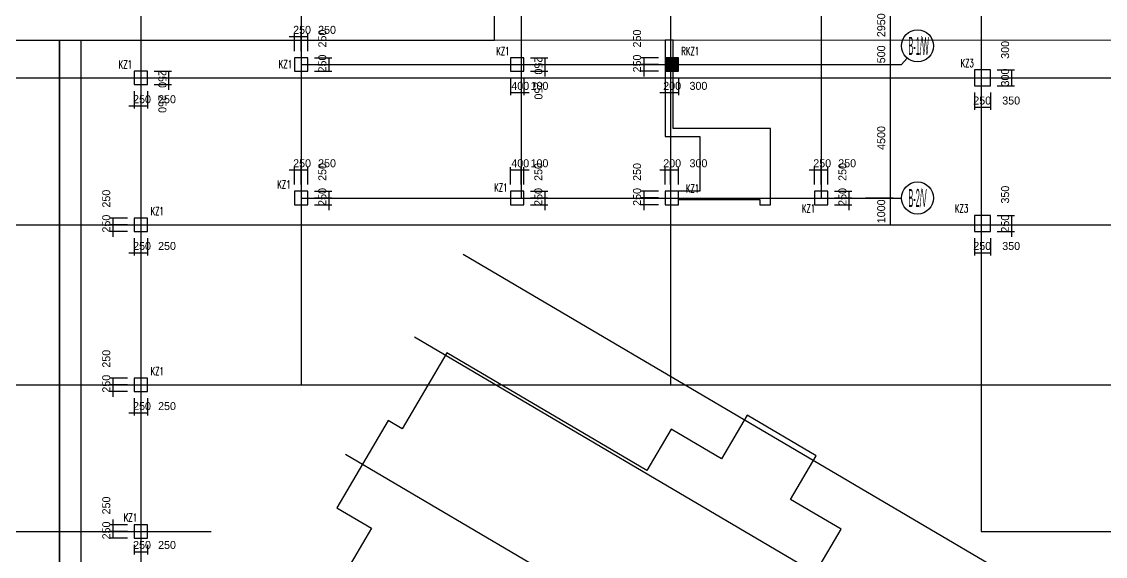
# Model space of a CAD drawing. Extents: x 387171 to 699106, y 11966 to 245688.
# Drawn here: x 574785 to 615414, y 183659 to 203696 of the extents above; entities that cross this region are included whole.
import ezdxf

# ---------------------------------------------------------------- set-up
doc = ezdxf.new("R2010")
doc.units = 0
doc.header["$LTSCALE"] = 100
doc.header["$MEASUREMENT"] = 0
for name, color, linetype in [('COLU', 7, 'Continuous'), ('DIM', 3, 'Continuous'), ('DOTE', 253, 'Continuous'), ('HATCH', 254, 'Continuous'), ('h后浇带', 51, 'Continuous'), ('L-AXIS', 3, 'Continuous'), ('NUM', 7, 'Continuous')]:
    doc.layers.add(name, color=color, linetype=linetype)
doc.styles.add('hztxt', font='hztxt')
doc.styles.get("Standard").update_dxf_attribs({"font": 'standard'})
doc.dimstyles.get("Standard").update_dxf_attribs({"dimtxt": 300, "dimasz": 100, "dimexe": 100, "dimexo": 250, "dimgap": 100, "dimtad": 0, "dimtoh": 1, "dimdec": 0, "dimdsep": 46, "dimcen": 0.09, "dimclrt": 7, "dimadec": 0, "dimazin": 0, "dimtfac": 1, "dimtdec": 4, "dimtofl": 0, "dimtmove": 0, "dimatfit": 3, "dimfxl": 1, "dimtolj": 1, "dimtzin": 0, "dimarcsym": 0})

# ---------------------------------------------------------------- blocks, each defined once
blk = doc.blocks.new('*D1192')
at = {"layer": 'L-AXIS', "color": 0, "linetype": 'ByBlock', "lineweight": -2}
for p, q in [((606419, 205038), (607463, 205038)), ((607363, 202088), (607363, 205038)), ((606419, 202088), (607463, 202088))]:
    blk.add_line(p, q, dxfattribs=at)
for points in [[(607363, 205038), (607380, 204938), (607347, 204938)], [(607363, 202088), (607347, 202188), (607380, 202188)]]:
    blk.add_solid(points, dxfattribs=at)
at = {"layer": 'L-AXIS', "color": 7, "linetype": 'Continuous', "lineweight": -2, "insert": (607013, 203563), "char_height": 300, "width": 775, "attachment_point": 5, "rotation": 90, "style": 'hztxt'}
blk.add_mtext('2950', dxfattribs=at)
blk = doc.blocks.new('*D1182')
at = {"layer": 'L-AXIS', "color": 0, "linetype": 'ByBlock', "lineweight": -2}
for p, q in [((606419, 197088), (607463, 197088)), ((607363, 196088), (607363, 197088)), ((606419, 196088), (607463, 196088))]:
    blk.add_line(p, q, dxfattribs=at)
for points in [[(607363, 197088), (607380, 196988), (607347, 196988)], [(607363, 196088), (607347, 196188), (607380, 196188)]]:
    blk.add_solid(points, dxfattribs=at)
at = {"layer": 'L-AXIS', "color": 7, "linetype": 'Continuous', "lineweight": -2, "insert": (607013, 196588), "char_height": 300, "width": 690, "attachment_point": 5, "rotation": 90, "style": 'hztxt'}
blk.add_mtext('1000', dxfattribs=at)
blk = doc.blocks.new('*D753')
at = {"layer": 'L-AXIS', "color": 0, "linetype": 'ByBlock', "lineweight": -2}
for p, q in [((606419, 201588), (607463, 201588)), ((607363, 197088), (607363, 201588)), ((606419, 197088), (607463, 197088))]:
    blk.add_line(p, q, dxfattribs=at)
for points in [[(607363, 201588), (607380, 201488), (607347, 201488)], [(607363, 197088), (607347, 197188), (607380, 197188)]]:
    blk.add_solid(points, dxfattribs=at)
at = {"layer": 'L-AXIS', "color": 7, "linetype": 'Continuous', "lineweight": -2, "insert": (607013, 199338), "char_height": 300, "width": 790, "attachment_point": 5, "rotation": 90, "style": 'hztxt'}
blk.add_mtext('4500', dxfattribs=at)
blk = doc.blocks.new('*D346')
at = {"layer": 'L-AXIS', "color": 0, "linetype": 'ByBlock', "lineweight": -2}
for p, q in [((606419, 202088), (607463, 202088)), ((607363, 201588), (607363, 202088)), ((606419, 201588), (607463, 201588))]:
    blk.add_line(p, q, dxfattribs=at)
for points in [[(607363, 202088), (607380, 201988), (607347, 201988)], [(607363, 201588), (607347, 201688), (607380, 201688)]]:
    blk.add_solid(points, dxfattribs=at)
at = {"layer": 'L-AXIS', "color": 7, "linetype": 'Continuous', "lineweight": -2, "insert": (607013, 202471), "char_height": 300, "width": 566.67, "attachment_point": 5, "rotation": 90, "style": 'hztxt'}
blk.add_mtext('500', dxfattribs=at)
blk = doc.blocks.new('_AXISO')
blk.add_circle((0, 0), 0.5)
blk = doc.blocks.new('*D493')
at = {"layer": 'DIM', "color": 0, "linetype": 'ByBlock', "lineweight": -2}
for p, q in [((593108, 201588), (593108, 200938)), ((593508, 201588), (593508, 200938)), ((593108, 201038), (593508, 201038))]:
    blk.add_line(p, q, dxfattribs=at)
for points in [[(593108, 201038), (593208, 201055), (593208, 201021)], [(593508, 201038), (593408, 201021), (593408, 201055)]]:
    blk.add_solid(points, dxfattribs=at)
at = {"layer": 'DIM', "color": 7, "linetype": 'Continuous', "lineweight": -2, "insert": (593478, 201288), "char_height": 300, "width": 576.67, "attachment_point": 5, "style": 'hztxt'}
blk.add_mtext('400', dxfattribs=at)
blk = doc.blocks.new('*D37')
at = {"layer": 'DIM', "color": 0, "linetype": 'ByBlock', "lineweight": -2}
for p, q in [((593508, 201588), (593508, 200938)), ((593608, 201588), (593608, 200938)), ((593308, 201038), (593808, 201038))]:
    blk.add_line(p, q, dxfattribs=at)
for points in [[(593508, 201038), (593408, 201021), (593408, 201055)], [(593608, 201038), (593708, 201055), (593708, 201021)]]:
    blk.add_solid(points, dxfattribs=at)
at = {"layer": 'DIM', "color": 7, "linetype": 'Continuous', "lineweight": -2, "insert": (594198, 201288), "char_height": 300, "width": 476.67, "attachment_point": 5, "style": 'hztxt'}
blk.add_mtext('100', dxfattribs=at)
blk = doc.blocks.new('*D3004')
at = {"layer": 'DIM', "color": 0, "linetype": 'ByBlock', "lineweight": -2}
for p, q in [((593858, 202088), (594508, 202088)), ((594408, 201638), (594408, 202288)), ((593858, 201838), (594508, 201838))]:
    blk.add_line(p, q, dxfattribs=at)
for points in [[(594408, 202088), (594391, 202188), (594425, 202188)], [(594408, 201838), (594425, 201738), (594391, 201738)]]:
    blk.add_solid(points, dxfattribs=at)
at = {"layer": 'DIM', "color": 7, "linetype": 'Continuous', "lineweight": -2, "insert": (594158, 201112), "char_height": 300, "width": 566.67, "attachment_point": 5, "rotation": 270, "style": 'hztxt'}
blk.add_mtext('250', dxfattribs=at)
blk = doc.blocks.new('*D2562')
at = {"layer": 'DIM', "color": 0, "linetype": 'ByBlock', "lineweight": -2}
for p, q in [((593858, 202338), (594508, 202338)), ((594408, 202088), (594408, 202338)), ((593858, 202088), (594508, 202088))]:
    blk.add_line(p, q, dxfattribs=at)
for points in [[(594408, 202338), (594425, 202238), (594391, 202238)], [(594408, 202088), (594391, 202188), (594425, 202188)]]:
    blk.add_solid(points, dxfattribs=at)
at = {"layer": 'DIM', "color": 7, "linetype": 'Continuous', "lineweight": -2, "insert": (594158, 202048), "char_height": 300, "width": 566.67, "attachment_point": 5, "rotation": 270, "style": 'hztxt'}
blk.add_mtext('250', dxfattribs=at)
blk = doc.blocks.new('*D2145')
at = {"layer": 'DIM', "color": 0, "linetype": 'ByBlock', "lineweight": -2}
for p, q in [((585008, 202588), (585008, 203238)), ((585258, 202588), (585258, 203238)), ((584808, 203138), (585458, 203138))]:
    blk.add_line(p, q, dxfattribs=at)
for points in [[(585008, 203138), (584908, 203121), (584908, 203155)], [(585258, 203138), (585358, 203155), (585358, 203121)]]:
    blk.add_solid(points, dxfattribs=at)
at = {"layer": 'DIM', "color": 7, "linetype": 'Continuous', "lineweight": -2, "insert": (585298, 203388), "char_height": 300, "width": 566.67, "attachment_point": 5, "style": 'hztxt'}
blk.add_mtext('250', dxfattribs=at)
blk = doc.blocks.new('*D2057')
at = {"layer": 'DIM', "color": 0, "linetype": 'ByBlock', "lineweight": -2}
for p, q in [((585258, 202588), (585258, 203238)), ((585508, 202588), (585508, 203238)), ((585258, 203138), (585508, 203138))]:
    blk.add_line(p, q, dxfattribs=at)
for points in [[(585258, 203138), (585358, 203155), (585358, 203121)], [(585508, 203138), (585408, 203121), (585408, 203155)]]:
    blk.add_solid(points, dxfattribs=at)
at = {"layer": 'DIM', "color": 7, "linetype": 'Continuous', "lineweight": -2, "insert": (586234, 203388), "char_height": 300, "width": 566.67, "attachment_point": 5, "style": 'hztxt'}
blk.add_mtext('250', dxfattribs=at)
blk = doc.blocks.new('*D1642')
at = {"layer": 'DIM', "color": 0, "linetype": 'ByBlock', "lineweight": -2}
for p, q in [((585758, 202088), (586408, 202088)), ((586308, 201838), (586308, 202088)), ((585758, 201838), (586408, 201838))]:
    blk.add_line(p, q, dxfattribs=at)
for points in [[(586308, 202088), (586325, 201988), (586291, 201988)], [(586308, 201838), (586291, 201938), (586325, 201938)]]:
    blk.add_solid(points, dxfattribs=at)
at = {"layer": 'DIM', "color": 7, "linetype": 'Continuous', "lineweight": -2, "insert": (586058, 202128), "char_height": 300, "width": 566.67, "attachment_point": 5, "rotation": 90, "style": 'hztxt'}
blk.add_mtext('250', dxfattribs=at)
blk = doc.blocks.new('*D1177')
at = {"layer": 'DIM', "color": 0, "linetype": 'ByBlock', "lineweight": -2}
for p, q in [((585758, 202338), (586408, 202338)), ((586308, 202088), (586308, 202338)), ((585758, 202088), (586408, 202088))]:
    blk.add_line(p, q, dxfattribs=at)
for points in [[(586308, 202338), (586325, 202238), (586291, 202238)], [(586308, 202088), (586291, 202188), (586325, 202188)]]:
    blk.add_solid(points, dxfattribs=at)
at = {"layer": 'DIM', "color": 7, "linetype": 'Continuous', "lineweight": -2, "insert": (586058, 203064), "char_height": 300, "width": 566.67, "attachment_point": 5, "rotation": 90, "style": 'hztxt'}
blk.add_mtext('250', dxfattribs=at)
blk = doc.blocks.new('*D2900')
at = {"layer": 'DIM', "color": 0, "linetype": 'ByBlock', "lineweight": -2}
for p, q in [((610508, 195588), (610508, 194938)), ((610758, 195588), (610758, 194938)), ((610508, 195038), (610758, 195038))]:
    blk.add_line(p, q, dxfattribs=at)
for points in [[(610508, 195038), (610608, 195055), (610608, 195021)], [(610758, 195038), (610658, 195021), (610658, 195055)]]:
    blk.add_solid(points, dxfattribs=at)
at = {"layer": 'DIM', "color": 7, "linetype": 'Continuous', "lineweight": -2, "insert": (610798, 195288), "char_height": 300, "width": 566.67, "attachment_point": 5, "style": 'hztxt'}
blk.add_mtext('250', dxfattribs=at)
blk = doc.blocks.new('*D2817')
at = {"layer": 'DIM', "color": 0, "linetype": 'ByBlock', "lineweight": -2}
for p, q in [((610758, 195588), (610758, 194938)), ((611108, 195588), (611108, 194938)), ((610758, 195038), (611108, 195038))]:
    blk.add_line(p, q, dxfattribs=at)
for points in [[(610758, 195038), (610858, 195055), (610858, 195021)], [(611108, 195038), (611008, 195021), (611008, 195055)]]:
    blk.add_solid(points, dxfattribs=at)
at = {"layer": 'DIM', "color": 7, "linetype": 'Continuous', "lineweight": -2, "insert": (611884, 195288), "char_height": 300, "width": 566.67, "attachment_point": 5, "style": 'hztxt'}
blk.add_mtext('350', dxfattribs=at)
blk = doc.blocks.new('*D2433')
at = {"layer": 'DIM', "color": 0, "linetype": 'ByBlock', "lineweight": -2}
for p, q in [((611908, 195638), (611908, 196288)), ((611358, 196088), (612008, 196088)), ((611358, 195838), (612008, 195838))]:
    blk.add_line(p, q, dxfattribs=at)
for points in [[(611908, 196088), (611891, 196188), (611925, 196188)], [(611908, 195838), (611925, 195738), (611891, 195738)]]:
    blk.add_solid(points, dxfattribs=at)
at = {"layer": 'DIM', "color": 7, "linetype": 'Continuous', "lineweight": -2, "insert": (611658, 196128), "char_height": 300, "width": 566.67, "attachment_point": 5, "rotation": 90, "style": 'hztxt'}
blk.add_mtext('250', dxfattribs=at)
blk = doc.blocks.new('*D1955')
at = {"layer": 'DIM', "color": 0, "linetype": 'ByBlock', "lineweight": -2}
for p, q in [((611358, 196438), (612008, 196438)), ((611908, 196088), (611908, 196438)), ((611358, 196088), (612008, 196088))]:
    blk.add_line(p, q, dxfattribs=at)
for points in [[(611908, 196438), (611925, 196338), (611891, 196338)], [(611908, 196088), (611891, 196188), (611925, 196188)]]:
    blk.add_solid(points, dxfattribs=at)
at = {"layer": 'DIM', "color": 7, "linetype": 'Continuous', "lineweight": -2, "insert": (611658, 197214), "char_height": 300, "width": 566.67, "attachment_point": 5, "rotation": 90, "style": 'hztxt'}
blk.add_mtext('350', dxfattribs=at)
blk = doc.blocks.new('*D1833')
at = {"layer": 'DIM', "color": 0, "linetype": 'ByBlock', "lineweight": -2}
for p, q in [((598658, 197338), (598008, 197338)), ((598658, 197088), (598008, 197088)), ((598108, 197338), (598108, 197088))]:
    blk.add_line(p, q, dxfattribs=at)
for points in [[(598108, 197338), (598125, 197238), (598091, 197238)], [(598108, 197088), (598091, 197188), (598125, 197188)]]:
    blk.add_solid(points, dxfattribs=at)
at = {"layer": 'DIM', "color": 7, "linetype": 'Continuous', "lineweight": -2, "insert": (597858, 198064), "char_height": 300, "width": 566.67, "attachment_point": 5, "rotation": 90, "style": 'hztxt'}
blk.add_mtext('250', dxfattribs=at)
blk = doc.blocks.new('*D1434')
at = {"layer": 'DIM', "color": 0, "linetype": 'ByBlock', "lineweight": -2}
for p, q in [((598658, 197088), (598008, 197088)), ((598108, 197288), (598108, 196638)), ((598658, 196838), (598008, 196838))]:
    blk.add_line(p, q, dxfattribs=at)
for points in [[(598108, 197088), (598091, 197188), (598125, 197188)], [(598108, 196838), (598125, 196738), (598091, 196738)]]:
    blk.add_solid(points, dxfattribs=at)
at = {"layer": 'DIM', "color": 7, "linetype": 'Continuous', "lineweight": -2, "insert": (597858, 197128), "char_height": 300, "width": 566.67, "attachment_point": 5, "rotation": 90, "style": 'hztxt'}
blk.add_mtext('250', dxfattribs=at)
blk = doc.blocks.new('*D1349')
at = {"layer": 'DIM', "color": 0, "linetype": 'ByBlock', "lineweight": -2}
for p, q in [((598708, 198138), (599308, 198138)), ((598908, 197588), (598908, 198238)), ((599108, 197588), (599108, 198238))]:
    blk.add_line(p, q, dxfattribs=at)
for points in [[(598908, 198138), (598808, 198121), (598808, 198155)], [(599108, 198138), (599208, 198155), (599208, 198121)]]:
    blk.add_solid(points, dxfattribs=at)
at = {"layer": 'DIM', "color": 7, "linetype": 'Continuous', "lineweight": -2, "insert": (599173, 198388), "char_height": 300, "width": 566.67, "attachment_point": 5, "style": 'hztxt'}
blk.add_mtext('200', dxfattribs=at)
blk = doc.blocks.new('*D920')
at = {"layer": 'DIM', "color": 0, "linetype": 'ByBlock', "lineweight": -2}
for p, q in [((599108, 197588), (599108, 198238)), ((599108, 198138), (599408, 198138)), ((599408, 197588), (599408, 198238))]:
    blk.add_line(p, q, dxfattribs=at)
for points in [[(599108, 198138), (599208, 198155), (599208, 198121)], [(599408, 198138), (599308, 198121), (599308, 198155)]]:
    blk.add_solid(points, dxfattribs=at)
at = {"layer": 'DIM', "color": 7, "linetype": 'Continuous', "lineweight": -2, "insert": (600159, 198388), "char_height": 300, "width": 566.67, "attachment_point": 5, "style": 'hztxt'}
blk.add_mtext('300', dxfattribs=at)
blk = doc.blocks.new('*D2065')
at = {"layer": 'DIM', "color": 0, "linetype": 'ByBlock', "lineweight": -2}
for p, q in [((610508, 201038), (610508, 200388)), ((610758, 201038), (610758, 200388)), ((610508, 200488), (610758, 200488))]:
    blk.add_line(p, q, dxfattribs=at)
for points in [[(610508, 200488), (610608, 200505), (610608, 200471)], [(610758, 200488), (610658, 200471), (610658, 200505)]]:
    blk.add_solid(points, dxfattribs=at)
at = {"layer": 'DIM', "color": 7, "linetype": 'Continuous', "lineweight": -2, "insert": (610798, 200738), "char_height": 300, "width": 566.67, "attachment_point": 5, "style": 'hztxt'}
blk.add_mtext('250', dxfattribs=at)
blk = doc.blocks.new('*D1648')
at = {"layer": 'DIM', "color": 0, "linetype": 'ByBlock', "lineweight": -2}
for p, q in [((610758, 201038), (610758, 200388)), ((611108, 201038), (611108, 200388)), ((610758, 200488), (611108, 200488))]:
    blk.add_line(p, q, dxfattribs=at)
for points in [[(610758, 200488), (610858, 200505), (610858, 200471)], [(611108, 200488), (611008, 200471), (611008, 200505)]]:
    blk.add_solid(points, dxfattribs=at)
at = {"layer": 'DIM', "color": 7, "linetype": 'Continuous', "lineweight": -2, "insert": (611884, 200738), "char_height": 300, "width": 566.67, "attachment_point": 5, "style": 'hztxt'}
blk.add_mtext('350', dxfattribs=at)
blk = doc.blocks.new('*D1185')
at = {"layer": 'DIM', "color": 0, "linetype": 'ByBlock', "lineweight": -2}
for p, q in [((611358, 201588), (612008, 201588)), ((611908, 201288), (611908, 201588)), ((611358, 201288), (612008, 201288))]:
    blk.add_line(p, q, dxfattribs=at)
for points in [[(611908, 201588), (611925, 201488), (611891, 201488)], [(611908, 201288), (611891, 201388), (611925, 201388)]]:
    blk.add_solid(points, dxfattribs=at)
at = {"layer": 'DIM', "color": 7, "linetype": 'Continuous', "lineweight": -2, "insert": (611658, 201603), "char_height": 300, "width": 566.67, "attachment_point": 5, "rotation": 90, "style": 'hztxt'}
blk.add_mtext('300', dxfattribs=at)
blk = doc.blocks.new('*D1141')
at = {"layer": 'DIM', "color": 0, "linetype": 'ByBlock', "lineweight": -2}
for p, q in [((611358, 201888), (612008, 201888)), ((611358, 201588), (612008, 201588)), ((611908, 201588), (611908, 201888))]:
    blk.add_line(p, q, dxfattribs=at)
for points in [[(611908, 201888), (611925, 201788), (611891, 201788)], [(611908, 201588), (611891, 201688), (611925, 201688)]]:
    blk.add_solid(points, dxfattribs=at)
at = {"layer": 'DIM', "color": 7, "linetype": 'Continuous', "lineweight": -2, "insert": (611658, 202639), "char_height": 300, "width": 566.67, "attachment_point": 5, "rotation": 90, "style": 'hztxt'}
blk.add_mtext('300', dxfattribs=at)
blk = doc.blocks.new('*D2205')
at = {"layer": 'DIM', "color": 0, "linetype": 'ByBlock', "lineweight": -2}
for p, q in [((604308, 198138), (604958, 198138)), ((604508, 197588), (604508, 198238)), ((604758, 197588), (604758, 198238))]:
    blk.add_line(p, q, dxfattribs=at)
for points in [[(604508, 198138), (604408, 198121), (604408, 198155)], [(604758, 198138), (604858, 198155), (604858, 198121)]]:
    blk.add_solid(points, dxfattribs=at)
at = {"layer": 'DIM', "color": 7, "linetype": 'Continuous', "lineweight": -2, "insert": (604798, 198388), "char_height": 300, "width": 566.67, "attachment_point": 5, "style": 'hztxt'}
blk.add_mtext('250', dxfattribs=at)
blk = doc.blocks.new('*D2102')
at = {"layer": 'DIM', "color": 0, "linetype": 'ByBlock', "lineweight": -2}
for p, q in [((604758, 197588), (604758, 198238)), ((604758, 198138), (605008, 198138)), ((605008, 197588), (605008, 198238))]:
    blk.add_line(p, q, dxfattribs=at)
for points in [[(604758, 198138), (604858, 198155), (604858, 198121)], [(605008, 198138), (604908, 198121), (604908, 198155)]]:
    blk.add_solid(points, dxfattribs=at)
at = {"layer": 'DIM', "color": 7, "linetype": 'Continuous', "lineweight": -2, "insert": (605734, 198388), "char_height": 300, "width": 566.67, "attachment_point": 5, "style": 'hztxt'}
blk.add_mtext('250', dxfattribs=at)
blk = doc.blocks.new('*D1691')
at = {"layer": 'DIM', "color": 0, "linetype": 'ByBlock', "lineweight": -2}
for p, q in [((605258, 197088), (605908, 197088)), ((605808, 196638), (605808, 197288)), ((605258, 196838), (605908, 196838))]:
    blk.add_line(p, q, dxfattribs=at)
for points in [[(605808, 197088), (605791, 197188), (605825, 197188)], [(605808, 196838), (605825, 196738), (605791, 196738)]]:
    blk.add_solid(points, dxfattribs=at)
at = {"layer": 'DIM', "color": 7, "linetype": 'Continuous', "lineweight": -2, "insert": (605558, 197128), "char_height": 300, "width": 566.67, "attachment_point": 5, "rotation": 90, "style": 'hztxt'}
blk.add_mtext('250', dxfattribs=at)
blk = doc.blocks.new('*D1228')
at = {"layer": 'DIM', "color": 0, "linetype": 'ByBlock', "lineweight": -2}
for p, q in [((605258, 197338), (605908, 197338)), ((605258, 197088), (605908, 197088)), ((605808, 197088), (605808, 197338))]:
    blk.add_line(p, q, dxfattribs=at)
for points in [[(605808, 197338), (605825, 197238), (605791, 197238)], [(605808, 197088), (605791, 197188), (605825, 197188)]]:
    blk.add_solid(points, dxfattribs=at)
at = {"layer": 'DIM', "color": 7, "linetype": 'Continuous', "lineweight": -2, "insert": (605558, 198064), "char_height": 300, "width": 566.67, "attachment_point": 5, "rotation": 90, "style": 'hztxt'}
blk.add_mtext('250', dxfattribs=at)
blk = doc.blocks.new('*D1183')
at = {"layer": 'DIM', "color": 0, "linetype": 'ByBlock', "lineweight": -2}
for p, q in [((593108, 197588), (593108, 198238)), ((593108, 198138), (593508, 198138)), ((593508, 197588), (593508, 198238))]:
    blk.add_line(p, q, dxfattribs=at)
for points in [[(593108, 198138), (593208, 198155), (593208, 198121)], [(593508, 198138), (593408, 198121), (593408, 198155)]]:
    blk.add_solid(points, dxfattribs=at)
at = {"layer": 'DIM', "color": 7, "linetype": 'Continuous', "lineweight": -2, "insert": (593478, 198388), "char_height": 300, "width": 576.67, "attachment_point": 5, "style": 'hztxt'}
blk.add_mtext('400', dxfattribs=at)
blk = doc.blocks.new('*D716')
at = {"layer": 'DIM', "color": 0, "linetype": 'ByBlock', "lineweight": -2}
for p, q in [((593308, 198138), (593808, 198138)), ((593508, 197588), (593508, 198238)), ((593608, 197588), (593608, 198238))]:
    blk.add_line(p, q, dxfattribs=at)
for points in [[(593508, 198138), (593408, 198121), (593408, 198155)], [(593608, 198138), (593708, 198155), (593708, 198121)]]:
    blk.add_solid(points, dxfattribs=at)
at = {"layer": 'DIM', "color": 7, "linetype": 'Continuous', "lineweight": -2, "insert": (594198, 198388), "char_height": 300, "width": 476.67, "attachment_point": 5, "style": 'hztxt'}
blk.add_mtext('100', dxfattribs=at)
blk = doc.blocks.new('*D326')
at = {"layer": 'DIM', "color": 0, "linetype": 'ByBlock', "lineweight": -2}
for p, q in [((593858, 197088), (594508, 197088)), ((594408, 196638), (594408, 197288)), ((593858, 196838), (594508, 196838))]:
    blk.add_line(p, q, dxfattribs=at)
for points in [[(594408, 197088), (594391, 197188), (594425, 197188)], [(594408, 196838), (594425, 196738), (594391, 196738)]]:
    blk.add_solid(points, dxfattribs=at)
at = {"layer": 'DIM', "color": 7, "linetype": 'Continuous', "lineweight": -2, "insert": (594158, 197128), "char_height": 300, "width": 566.67, "attachment_point": 5, "rotation": 90, "style": 'hztxt'}
blk.add_mtext('250', dxfattribs=at)
blk = doc.blocks.new('*D241')
at = {"layer": 'DIM', "color": 0, "linetype": 'ByBlock', "lineweight": -2}
for p, q in [((593858, 197338), (594508, 197338)), ((593858, 197088), (594508, 197088)), ((594408, 197088), (594408, 197338))]:
    blk.add_line(p, q, dxfattribs=at)
for points in [[(594408, 197338), (594425, 197238), (594391, 197238)], [(594408, 197088), (594391, 197188), (594425, 197188)]]:
    blk.add_solid(points, dxfattribs=at)
at = {"layer": 'DIM', "color": 7, "linetype": 'Continuous', "lineweight": -2, "insert": (594158, 198064), "char_height": 300, "width": 566.67, "attachment_point": 5, "rotation": 90, "style": 'hztxt'}
blk.add_mtext('250', dxfattribs=at)
blk = doc.blocks.new('*D2832')
at = {"layer": 'DIM', "color": 0, "linetype": 'ByBlock', "lineweight": -2}
for p, q in [((584808, 198138), (585458, 198138)), ((585008, 197588), (585008, 198238)), ((585258, 197588), (585258, 198238))]:
    blk.add_line(p, q, dxfattribs=at)
for points in [[(585008, 198138), (584908, 198121), (584908, 198155)], [(585258, 198138), (585358, 198155), (585358, 198121)]]:
    blk.add_solid(points, dxfattribs=at)
at = {"layer": 'DIM', "color": 7, "linetype": 'Continuous', "lineweight": -2, "insert": (585298, 198388), "char_height": 300, "width": 566.67, "attachment_point": 5, "style": 'hztxt'}
blk.add_mtext('250', dxfattribs=at)
blk = doc.blocks.new('*D2401')
at = {"layer": 'DIM', "color": 0, "linetype": 'ByBlock', "lineweight": -2}
for p, q in [((585258, 197588), (585258, 198238)), ((585258, 198138), (585508, 198138)), ((585508, 197588), (585508, 198238))]:
    blk.add_line(p, q, dxfattribs=at)
for points in [[(585258, 198138), (585358, 198155), (585358, 198121)], [(585508, 198138), (585408, 198121), (585408, 198155)]]:
    blk.add_solid(points, dxfattribs=at)
at = {"layer": 'DIM', "color": 7, "linetype": 'Continuous', "lineweight": -2, "insert": (586234, 198388), "char_height": 300, "width": 566.67, "attachment_point": 5, "style": 'hztxt'}
blk.add_mtext('250', dxfattribs=at)
blk = doc.blocks.new('*D2363')
at = {"layer": 'DIM', "color": 0, "linetype": 'ByBlock', "lineweight": -2}
for p, q in [((585758, 197088), (586408, 197088)), ((586308, 196638), (586308, 197288)), ((585758, 196838), (586408, 196838))]:
    blk.add_line(p, q, dxfattribs=at)
for points in [[(586308, 197088), (586291, 197188), (586325, 197188)], [(586308, 196838), (586325, 196738), (586291, 196738)]]:
    blk.add_solid(points, dxfattribs=at)
at = {"layer": 'DIM', "color": 7, "linetype": 'Continuous', "lineweight": -2, "insert": (586058, 197128), "char_height": 300, "width": 566.67, "attachment_point": 5, "rotation": 90, "style": 'hztxt'}
blk.add_mtext('250', dxfattribs=at)
blk = doc.blocks.new('*D1882')
at = {"layer": 'DIM', "color": 0, "linetype": 'ByBlock', "lineweight": -2}
for p, q in [((585758, 197338), (586408, 197338)), ((585758, 197088), (586408, 197088)), ((586308, 197088), (586308, 197338))]:
    blk.add_line(p, q, dxfattribs=at)
for points in [[(586308, 197338), (586325, 197238), (586291, 197238)], [(586308, 197088), (586291, 197188), (586325, 197188)]]:
    blk.add_solid(points, dxfattribs=at)
at = {"layer": 'DIM', "color": 7, "linetype": 'Continuous', "lineweight": -2, "insert": (586058, 198064), "char_height": 300, "width": 566.67, "attachment_point": 5, "rotation": 90, "style": 'hztxt'}
blk.add_mtext('250', dxfattribs=at)
blk = doc.blocks.new('*D1479')
at = {"layer": 'DIM', "color": 0, "linetype": 'ByBlock', "lineweight": -2}
for p, q in [((598658, 202338), (598008, 202338)), ((598108, 202338), (598108, 202088)), ((598658, 202088), (598008, 202088))]:
    blk.add_line(p, q, dxfattribs=at)
for points in [[(598108, 202338), (598125, 202238), (598091, 202238)], [(598108, 202088), (598091, 202188), (598125, 202188)]]:
    blk.add_solid(points, dxfattribs=at)
at = {"layer": 'DIM', "color": 7, "linetype": 'Continuous', "lineweight": -2, "insert": (597858, 203064), "char_height": 300, "width": 566.67, "attachment_point": 5, "rotation": 90, "style": 'hztxt'}
blk.add_mtext('250', dxfattribs=at)
blk = doc.blocks.new('*D1402')
at = {"layer": 'DIM', "color": 0, "linetype": 'ByBlock', "lineweight": -2}
for p, q in [((598658, 202088), (598008, 202088)), ((598108, 202288), (598108, 201638)), ((598658, 201838), (598008, 201838))]:
    blk.add_line(p, q, dxfattribs=at)
for points in [[(598108, 202088), (598091, 202188), (598125, 202188)], [(598108, 201838), (598125, 201738), (598091, 201738)]]:
    blk.add_solid(points, dxfattribs=at)
at = {"layer": 'DIM', "color": 7, "linetype": 'Continuous', "lineweight": -2, "insert": (597858, 202128), "char_height": 300, "width": 566.67, "attachment_point": 5, "rotation": 90, "style": 'hztxt'}
blk.add_mtext('250', dxfattribs=at)
blk = doc.blocks.new('*D970')
at = {"layer": 'DIM', "color": 0, "linetype": 'ByBlock', "lineweight": -2}
for p, q in [((598908, 201588), (598908, 200938)), ((599108, 201588), (599108, 200938)), ((598708, 201038), (599308, 201038))]:
    blk.add_line(p, q, dxfattribs=at)
for points in [[(598908, 201038), (598808, 201021), (598808, 201055)], [(599108, 201038), (599208, 201055), (599208, 201021)]]:
    blk.add_solid(points, dxfattribs=at)
at = {"layer": 'DIM', "color": 7, "linetype": 'Continuous', "lineweight": -2, "insert": (599173, 201288), "char_height": 300, "width": 566.67, "attachment_point": 5, "style": 'hztxt'}
blk.add_mtext('200', dxfattribs=at)
blk = doc.blocks.new('*D526')
at = {"layer": 'DIM', "color": 0, "linetype": 'ByBlock', "lineweight": -2}
for p, q in [((599108, 201588), (599108, 200938)), ((599408, 201588), (599408, 200938)), ((599108, 201038), (599408, 201038))]:
    blk.add_line(p, q, dxfattribs=at)
for points in [[(599108, 201038), (599208, 201055), (599208, 201021)], [(599408, 201038), (599308, 201021), (599308, 201055)]]:
    blk.add_solid(points, dxfattribs=at)
at = {"layer": 'DIM', "color": 7, "linetype": 'Continuous', "lineweight": -2, "insert": (600159, 201288), "char_height": 300, "width": 566.67, "attachment_point": 5, "style": 'hztxt'}
blk.add_mtext('300', dxfattribs=at)
blk = doc.blocks.new('*D1768')
at = {"layer": 'DIM', "color": 0, "linetype": 'ByBlock', "lineweight": -2}
for p, q in [((579008, 201088), (579008, 200438)), ((579258, 201088), (579258, 200438)), ((578808, 200538), (579458, 200538))]:
    blk.add_line(p, q, dxfattribs=at)
for points in [[(579008, 200538), (578908, 200521), (578908, 200555)], [(579258, 200538), (579358, 200555), (579358, 200521)]]:
    blk.add_solid(points, dxfattribs=at)
at = {"layer": 'DIM', "color": 7, "linetype": 'Continuous', "lineweight": -2, "insert": (579298, 200788), "char_height": 300, "width": 566.67, "attachment_point": 5, "style": 'hztxt'}
blk.add_mtext('250', dxfattribs=at)
blk = doc.blocks.new('*D1690')
at = {"layer": 'DIM', "color": 0, "linetype": 'ByBlock', "lineweight": -2}
for p, q in [((579258, 201088), (579258, 200438)), ((579508, 201088), (579508, 200438)), ((579258, 200538), (579508, 200538))]:
    blk.add_line(p, q, dxfattribs=at)
for points in [[(579258, 200538), (579358, 200555), (579358, 200521)], [(579508, 200538), (579408, 200521), (579408, 200555)]]:
    blk.add_solid(points, dxfattribs=at)
at = {"layer": 'DIM', "color": 7, "linetype": 'Continuous', "lineweight": -2, "insert": (580234, 200788), "char_height": 300, "width": 566.67, "attachment_point": 5, "style": 'hztxt'}
blk.add_mtext('250', dxfattribs=at)
blk = doc.blocks.new('*D1286')
at = {"layer": 'DIM', "color": 0, "linetype": 'ByBlock', "lineweight": -2}
for p, q in [((579758, 201588), (580408, 201588)), ((580308, 201138), (580308, 201788)), ((579758, 201338), (580408, 201338))]:
    blk.add_line(p, q, dxfattribs=at)
for points in [[(580308, 201588), (580291, 201688), (580325, 201688)], [(580308, 201338), (580325, 201238), (580291, 201238)]]:
    blk.add_solid(points, dxfattribs=at)
at = {"layer": 'DIM', "color": 7, "linetype": 'Continuous', "lineweight": -2, "insert": (580058, 200612), "char_height": 300, "width": 566.67, "attachment_point": 5, "rotation": 270, "style": 'hztxt'}
blk.add_mtext('250', dxfattribs=at)
blk = doc.blocks.new('*D808')
at = {"layer": 'DIM', "color": 0, "linetype": 'ByBlock', "lineweight": -2}
for p, q in [((579758, 201838), (580408, 201838)), ((579758, 201588), (580408, 201588)), ((580308, 201588), (580308, 201838))]:
    blk.add_line(p, q, dxfattribs=at)
for points in [[(580308, 201838), (580325, 201738), (580291, 201738)], [(580308, 201588), (580291, 201688), (580325, 201688)]]:
    blk.add_solid(points, dxfattribs=at)
at = {"layer": 'DIM', "color": 7, "linetype": 'Continuous', "lineweight": -2, "insert": (580058, 201548), "char_height": 300, "width": 566.67, "attachment_point": 5, "rotation": 270, "style": 'hztxt'}
blk.add_mtext('250', dxfattribs=at)
blk = doc.blocks.new('*D399')
at = {"layer": 'DIM', "color": 0, "linetype": 'ByBlock', "lineweight": -2}
for p, q in [((578758, 196338), (578108, 196338)), ((578208, 196338), (578208, 196088)), ((578758, 196088), (578108, 196088))]:
    blk.add_line(p, q, dxfattribs=at)
for points in [[(578208, 196338), (578225, 196238), (578191, 196238)], [(578208, 196088), (578191, 196188), (578225, 196188)]]:
    blk.add_solid(points, dxfattribs=at)
at = {"layer": 'DIM', "color": 7, "linetype": 'Continuous', "lineweight": -2, "insert": (577958, 197064), "char_height": 300, "width": 566.67, "attachment_point": 5, "rotation": 90, "style": 'hztxt'}
blk.add_mtext('250', dxfattribs=at)
blk = doc.blocks.new('*D2989')
at = {"layer": 'DIM', "color": 0, "linetype": 'ByBlock', "lineweight": -2}
for p, q in [((578208, 196288), (578208, 195638)), ((578758, 196088), (578108, 196088)), ((578758, 195838), (578108, 195838))]:
    blk.add_line(p, q, dxfattribs=at)
for points in [[(578208, 196088), (578191, 196188), (578225, 196188)], [(578208, 195838), (578225, 195738), (578191, 195738)]]:
    blk.add_solid(points, dxfattribs=at)
at = {"layer": 'DIM', "color": 7, "linetype": 'Continuous', "lineweight": -2, "insert": (577958, 196128), "char_height": 300, "width": 566.67, "attachment_point": 5, "rotation": 90, "style": 'hztxt'}
blk.add_mtext('250', dxfattribs=at)
blk = doc.blocks.new('*D2546')
at = {"layer": 'DIM', "color": 0, "linetype": 'ByBlock', "lineweight": -2}
for p, q in [((579008, 195588), (579008, 194938)), ((579258, 195588), (579258, 194938)), ((578808, 195038), (579458, 195038))]:
    blk.add_line(p, q, dxfattribs=at)
for points in [[(579008, 195038), (578908, 195021), (578908, 195055)], [(579258, 195038), (579358, 195055), (579358, 195021)]]:
    blk.add_solid(points, dxfattribs=at)
at = {"layer": 'DIM', "color": 7, "linetype": 'Continuous', "lineweight": -2, "insert": (579298, 195288), "char_height": 300, "width": 566.67, "attachment_point": 5, "style": 'hztxt'}
blk.add_mtext('250', dxfattribs=at)
blk = doc.blocks.new('*D2131')
at = {"layer": 'DIM', "color": 0, "linetype": 'ByBlock', "lineweight": -2}
for p, q in [((579258, 195588), (579258, 194938)), ((579508, 195588), (579508, 194938)), ((579258, 195038), (579508, 195038))]:
    blk.add_line(p, q, dxfattribs=at)
for points in [[(579258, 195038), (579358, 195055), (579358, 195021)], [(579508, 195038), (579408, 195021), (579408, 195055)]]:
    blk.add_solid(points, dxfattribs=at)
at = {"layer": 'DIM', "color": 7, "linetype": 'Continuous', "lineweight": -2, "insert": (580234, 195288), "char_height": 300, "width": 566.67, "attachment_point": 5, "style": 'hztxt'}
blk.add_mtext('250', dxfattribs=at)
blk = doc.blocks.new('*D1608')
at = {"layer": 'DIM', "color": 0, "linetype": 'ByBlock', "lineweight": -2}
for p, q in [((578758, 190338), (578108, 190338)), ((578208, 190338), (578208, 190088)), ((578758, 190088), (578108, 190088))]:
    blk.add_line(p, q, dxfattribs=at)
for points in [[(578208, 190338), (578225, 190238), (578191, 190238)], [(578208, 190088), (578191, 190188), (578225, 190188)]]:
    blk.add_solid(points, dxfattribs=at)
at = {"layer": 'DIM', "color": 7, "linetype": 'Continuous', "lineweight": -2, "insert": (577958, 191064), "char_height": 300, "width": 566.67, "attachment_point": 5, "rotation": 90, "style": 'hztxt'}
blk.add_mtext('250', dxfattribs=at)
blk = doc.blocks.new('*D1196')
at = {"layer": 'DIM', "color": 0, "linetype": 'ByBlock', "lineweight": -2}
for p, q in [((578208, 190288), (578208, 189638)), ((578758, 190088), (578108, 190088)), ((578758, 189838), (578108, 189838))]:
    blk.add_line(p, q, dxfattribs=at)
for points in [[(578208, 190088), (578191, 190188), (578225, 190188)], [(578208, 189838), (578225, 189738), (578191, 189738)]]:
    blk.add_solid(points, dxfattribs=at)
at = {"layer": 'DIM', "color": 7, "linetype": 'Continuous', "lineweight": -2, "insert": (577958, 190128), "char_height": 300, "width": 566.67, "attachment_point": 5, "rotation": 90, "style": 'hztxt'}
blk.add_mtext('250', dxfattribs=at)
blk = doc.blocks.new('*D1122')
at = {"layer": 'DIM', "color": 0, "linetype": 'ByBlock', "lineweight": -2}
for p, q in [((579008, 189588), (579008, 188938)), ((579258, 189588), (579258, 188938)), ((578808, 189038), (579458, 189038))]:
    blk.add_line(p, q, dxfattribs=at)
for points in [[(579008, 189038), (578908, 189021), (578908, 189055)], [(579258, 189038), (579358, 189055), (579358, 189021)]]:
    blk.add_solid(points, dxfattribs=at)
at = {"layer": 'DIM', "color": 7, "linetype": 'Continuous', "lineweight": -2, "insert": (579298, 189288), "char_height": 300, "width": 566.67, "attachment_point": 5, "style": 'hztxt'}
blk.add_mtext('250', dxfattribs=at)
blk = doc.blocks.new('*D710')
at = {"layer": 'DIM', "color": 0, "linetype": 'ByBlock', "lineweight": -2}
for p, q in [((579258, 189588), (579258, 188938)), ((579508, 189588), (579508, 188938)), ((579258, 189038), (579508, 189038))]:
    blk.add_line(p, q, dxfattribs=at)
for points in [[(579258, 189038), (579358, 189055), (579358, 189021)], [(579508, 189038), (579408, 189021), (579408, 189055)]]:
    blk.add_solid(points, dxfattribs=at)
at = {"layer": 'DIM', "color": 7, "linetype": 'Continuous', "lineweight": -2, "insert": (580234, 189288), "char_height": 300, "width": 566.67, "attachment_point": 5, "style": 'hztxt'}
blk.add_mtext('250', dxfattribs=at)
blk = doc.blocks.new('*D214')
at = {"layer": 'DIM', "color": 0, "linetype": 'ByBlock', "lineweight": -2}
for p, q in [((578208, 185038), (578208, 184388)), ((578758, 184838), (578108, 184838)), ((578758, 184588), (578108, 184588))]:
    blk.add_line(p, q, dxfattribs=at)
for points in [[(578208, 184838), (578191, 184938), (578225, 184938)], [(578208, 184588), (578225, 184488), (578191, 184488)]]:
    blk.add_solid(points, dxfattribs=at)
at = {"layer": 'DIM', "color": 7, "linetype": 'Continuous', "lineweight": -2, "insert": (577958, 185564), "char_height": 300, "width": 566.67, "attachment_point": 5, "rotation": 90, "style": 'hztxt'}
blk.add_mtext('250', dxfattribs=at)
blk = doc.blocks.new('*D2805')
at = {"layer": 'DIM', "color": 0, "linetype": 'ByBlock', "lineweight": -2}
for p, q in [((578758, 184588), (578108, 184588)), ((578208, 184588), (578208, 184338)), ((578758, 184338), (578108, 184338))]:
    blk.add_line(p, q, dxfattribs=at)
for points in [[(578208, 184588), (578225, 184488), (578191, 184488)], [(578208, 184338), (578191, 184438), (578225, 184438)]]:
    blk.add_solid(points, dxfattribs=at)
at = {"layer": 'DIM', "color": 7, "linetype": 'Continuous', "lineweight": -2, "insert": (577958, 184628), "char_height": 300, "width": 566.67, "attachment_point": 5, "rotation": 90, "style": 'hztxt'}
blk.add_mtext('250', dxfattribs=at)
blk = doc.blocks.new('*D2369')
at = {"layer": 'DIM', "color": 0, "linetype": 'ByBlock', "lineweight": -2}
for p, q in [((579008, 184088), (579008, 183732)), ((579258, 184088), (579258, 183732)), ((579008, 183832), (579258, 183832))]:
    blk.add_line(p, q, dxfattribs=at)
for points in [[(579008, 183832), (579108, 183849), (579108, 183816)], [(579258, 183832), (579158, 183816), (579158, 183849)]]:
    blk.add_solid(points, dxfattribs=at)
at = {"layer": 'DIM', "color": 7, "linetype": 'Continuous', "lineweight": -2, "insert": (579298, 184082), "char_height": 300, "width": 566.67, "attachment_point": 5, "style": 'hztxt'}
blk.add_mtext('250', dxfattribs=at)
blk = doc.blocks.new('*D1936')
at = {"layer": 'DIM', "color": 0, "linetype": 'ByBlock', "lineweight": -2}
for p, q in [((579258, 184088), (579258, 183732)), ((579508, 184088), (579508, 183732)), ((579258, 183832), (579508, 183832))]:
    blk.add_line(p, q, dxfattribs=at)
for points in [[(579258, 183832), (579358, 183849), (579358, 183816)], [(579508, 183832), (579408, 183816), (579408, 183849)]]:
    blk.add_solid(points, dxfattribs=at)
at = {"layer": 'DIM', "color": 7, "linetype": 'Continuous', "lineweight": -2, "insert": (580234, 184082), "char_height": 300, "width": 566.67, "attachment_point": 5, "style": 'hztxt'}
blk.add_mtext('250', dxfattribs=at)
blk = doc.blocks.new('后浇带现场')
at = {"color": 6, "lineweight": 30}
for points in [[(714656, 762040), (714656, 738930), (710056, 738930), (710056, 730049), (775507, 730049), (775507, 772730)], [(760007, 730049), (760007, 673430), (717757, 673430), (717757, 730049)], [(759207, 730049), (759207, 674230), (718557, 674230), (718557, 730049)], [(775507, 730049), (814957, 730052), (814957, 720830), (841315, 720830)]]:
    blk.add_lwpolyline(points, dxfattribs=at)
at = {"layer": 'h后浇带', "color": 1}
for p, q in [((759207, 651530), (759207, 730049)), ((760007, 730049), (760007, 651530))]:
    blk.add_line(p, q, dxfattribs=at)

msp = doc.modelspace()

# ---------------------------------------------------------------- hatches: boundary and pattern name
at = {"layer": 'HATCH'}
msp.add_hatch(color=256, dxfattribs=at).paths.add_polyline_path([(598908.1, 201837.9), (599408.1, 201837.9), (599408.1, 202337.9), (598908.1, 202337.9)], flags=0)

# ---------------------------------------------------------------- linework, layer by layer
at = {"color": 3, "lineweight": 30}
msp.add_lwpolyline([(599208.1, 203007.5), (598908.1, 203007.5), (598908.1, 199387.9), (600208.1, 199387.9), (600208.1, 197337.9), (598908.1, 197337.9), (598908.1, 196837.9), (599408.1, 196837.9), (599408.1, 197037.9), (602458.1, 197037.9), (602458.1, 196837.9), (602858.1, 196837.9), (602858.1, 199687.9), (599208.1, 199687.9), (599208.1, 201837.9), (599408.1, 201837.9), (599408.1, 202337.9), (599208.1, 202337.9), (599208, 203007.5)], dxfattribs=at)
at = {"color": 6, "lineweight": 30}
msp.add_lwpolyline([(604597.9, 183125.8), (605510.2, 184677.5), (603613.8, 185792.6), (604576.8, 187430.4), (601990.7, 188951), (601027.7, 187313.1), (599131.2, 188428.2), (598218.9, 186876.6), (590719.2, 191286.2), (589046.2, 188441.8), (588528.9, 188745.9), (586602.9, 185470.2), (587895.9, 184709.9), (586882.6, 182985.6)], dxfattribs=at)
at = {"layer": 'COLU'}
for points in [[(585008.1, 201837.9), (585508.1, 201837.9), (585508.1, 202337.9), (585008.1, 202337.9)], [(593108.1, 201837.9), (593608.1, 201837.9), (593608.1, 202337.9), (593108.1, 202337.9)], [(598908.1, 201837.9), (599408.1, 201837.9), (599408.1, 202337.9), (598908.1, 202337.9)], [(579008.1, 201337.9), (579508.1, 201337.9), (579508.1, 201837.9), (579008.1, 201837.9)], [(610508.1, 201287.9), (611108.1, 201287.9), (611108.1, 201887.9), (610508.1, 201887.9)], [(585008.1, 196837.9), (585508.1, 196837.9), (585508.1, 197337.9), (585008.1, 197337.9)], [(593108.1, 196837.9), (593608.1, 196837.9), (593608.1, 197337.9), (593108.1, 197337.9)], [(598908.1, 196837.9), (599408.1, 196837.9), (599408.1, 197337.9), (598908.1, 197337.9)], [(604508.1, 196837.9), (605008.1, 196837.9), (605008.1, 197337.9), (604508.1, 197337.9)], [(579008.1, 195837.9), (579508.1, 195837.9), (579508.1, 196337.9), (579008.1, 196337.9)], [(610508.1, 195837.9), (611108.1, 195837.9), (611108.1, 196437.9), (610508.1, 196437.9)], [(579008.1, 189837.9), (579508.1, 189837.9), (579508.1, 190337.9), (579008.1, 190337.9)], [(579008.1, 184337.9), (579508.1, 184337.9), (579508.1, 184837.9), (579008.1, 184837.9)]]:
    msp.add_lwpolyline(points, close=True, dxfattribs=at)
at = {"layer": 'DOTE'}
for p, q in [((593508.1, 238913.1), (593508.1, 197087.9)), ((599108.1, 238913.1), (599108.1, 190087.9)), ((604758.1, 234260.7), (604758.1, 197087.9)), ((610758.1, 215920.3), (610758.1, 184587.9)), ((579258.1, 213087.9), (579258.1, 100087.9)), ((585258.1, 210429.3), (585258.1, 190087.9)), ((585258.1, 202087.9), (606169.5, 202087.9)), ((545881.1, 201587.9), (664518.6, 201587.9)), ((585258.1, 197087.9), (606169.5, 197087.9)), ((534043.3, 196087.9), (664518.6, 196087.9)), ((591333.7, 194985.1), (636237, 168582.9)), ((589509, 191881.8), (639200.8, 162664)), ((534043.3, 190087.9), (664518.6, 190087.9)), ((586924, 187485.4), (630581.7, 161815.6)), ((534043.3, 184587.9), (581889.7, 184587.9)), ((610758.1, 184587.9), (664518.6, 184587.9))]:
    msp.add_line(p, q, dxfattribs=at)
at = {"layer": 'L-AXIS'}
for p, q in [((606169.5, 202087.9), (607771.5, 202087.9)), ((607771.5, 202087.9), (607981, 202332.4)), ((606169.5, 197087.9), (607771.5, 197087.9))]:
    msp.add_line(p, q, dxfattribs=at)

# ---------------------------------------------------------------- block references
at = {"color": 3, "lineweight": 30}
msp.add_blockref('后浇带现场', (-182998.7, -527042.1), dxfattribs=at)
at = {"layer": 'L-AXIS'}
ref = msp.add_blockref('_AXISO', (608371.5, 202787.9), dxfattribs=dict(at, xscale=1199.999999999997, yscale=1200, rotation=359.9996457873818))
ref.add_attrib('A', 'B-1/W', (608032, 202448.5), dxfattribs={"height": 678.82, "style": 'hztxt', "width": 0.242991})
ref = msp.add_blockref('_AXISO', (608371.5, 197087.9), dxfattribs=dict(at, xscale=1199.999999999997, yscale=1200, rotation=359.9996457873818))
ref.add_attrib('A', 'B-2/V', (608032, 196748.5), dxfattribs={"height": 678.82, "style": 'hztxt', "width": 0.252427})

# ---------------------------------------------------------------- texts
at = {"layer": 'NUM', "color": 200, "width": 0.7}
for s, p in [('KZ1', (592578.7, 202444)), ('KZ1', (578422.3, 201944)), ('KZ1', (584422.3, 201951.2)), ('KZ3', (609983.5, 201994)), ('KZ1', (584369.6, 197444)), ('KZ1', (592500, 197327.1)), ('KZ1', (599686.2, 197296.6)), ('KZ1', (579614.1, 196444)), ('KZ1', (604033.5, 196545.4)), ('KZ3', (609775, 196544)), ('KZ1', (579614.1, 190444)), ('KZ1', (578611.1, 184959.9))]:
    msp.add_text(s, height=300, dxfattribs=at).set_placement(p)
at = {"layer": 'NUM', "color": 150, "width": 0.7}
msp.add_text('RKZ1', height=300, dxfattribs=at).set_placement((599514.1, 202444))

# ---------------------------------------------------------------- dimensions: what is measured, and where the dimension line sits
at = {"layer": 'DIM', "color": 200}
for p1, p2, distance, picture, middle in [((585008.1, 202337.9), (585258.1, 202337.9), 800, '*D2145', (584790, 203387.9)), ((585258.1, 202337.9), (585508.1, 202337.9), 800, '*D2057', (585726.1, 203387.9)), ((585508.1, 202087.9), (585508.1, 202337.9), -800, '*D1177', (586058.1, 202556)), ((598908.1, 202337.9), (598908.1, 202087.9), -800, '*D1479', (597858.1, 202556)), ((611108.1, 201587.9), (611108.1, 201887.9), -800, '*D1141', (611658.1, 202106)), ((585508.1, 201837.9), (585508.1, 202087.9), -800, '*D1642', (586058.1, 201619.9)), ((593608.1, 202087.9), (593608.1, 202337.9), -800, '*D2562', (594158.1, 202556)), ((598908.1, 202087.9), (598908.1, 201837.9), -800, '*D1402', (597858.1, 201619.9)), ((579508.1, 201587.9), (579508.1, 201837.9), -800, '*D808', (580058.1, 202056)), ((593608.1, 201837.9), (593608.1, 202087.9), -800, '*D3004', (594158.1, 201619.9)), ((579508.1, 201337.9), (579508.1, 201587.9), -800, '*D1286', (580058.1, 201119.9)), ((593108.1, 201837.9), (593508.1, 201837.9), -800, '*D493', (592890, 201287.9)), ((593508.1, 201837.9), (593608.1, 201837.9), -800, '*D37', (593810, 201287.9)), ((598908.1, 201837.9), (599108.1, 201837.9), -800, '*D970', (598690, 201287.9)), ((599108.1, 201837.9), (599408.1, 201837.9), -800, '*D526', (599626.1, 201287.9)), ((611108.1, 201287.9), (611108.1, 201587.9), -800, '*D1185', (611658.1, 201069.9)), ((579008.1, 201337.9), (579258.1, 201337.9), -800, '*D1768', (578790, 200787.9)), ((579258.1, 201337.9), (579508.1, 201337.9), -800, '*D1690', (579726.1, 200787.9)), ((610508.1, 201287.9), (610758.1, 201287.9), -800, '*D2065', (610290, 200737.9)), ((610758.1, 201287.9), (611108.1, 201287.9), -800, '*D1648', (611326.1, 200737.9)), ((585008.1, 197337.9), (585258.1, 197337.9), 800, '*D2832', (584790, 198387.9)), ((585258.1, 197337.9), (585508.1, 197337.9), 800, '*D2401', (585726.1, 198387.9)), ((585508.1, 197087.9), (585508.1, 197337.9), -800, '*D1882', (586058.1, 197556)), ((593108.1, 197337.9), (593508.1, 197337.9), 800, '*D1183', (592890, 198387.9)), ((593508.1, 197337.9), (593608.1, 197337.9), 800, '*D716', (593810, 198387.9)), ((593608.1, 197087.9), (593608.1, 197337.9), -800, '*D241', (594158.1, 197556)), ((598908.1, 197337.9), (598908.1, 197087.9), -800, '*D1833', (597858.1, 197556)), ((598908.1, 197337.9), (599108.1, 197337.9), 800, '*D1349', (598690, 198387.9)), ((599108.1, 197337.9), (599408.1, 197337.9), 800, '*D920', (599626.1, 198387.9)), ((604508.1, 197337.9), (604758.1, 197337.9), 800, '*D2205', (604290, 198387.9)), ((604758.1, 197337.9), (605008.1, 197337.9), 800, '*D2102', (605226.1, 198387.9)), ((605008.1, 197087.9), (605008.1, 197337.9), -800, '*D1228', (605558.1, 197556)), ((611108.1, 196087.9), (611108.1, 196437.9), -800, '*D1955', (611658.1, 196656)), ((579008.1, 196337.9), (579008.1, 196087.9), -800, '*D399', (577958.1, 196556)), ((585508.1, 196837.9), (585508.1, 197087.9), -800, '*D2363', (586058.1, 196619.9)), ((593608.1, 196837.9), (593608.1, 197087.9), -800, '*D326', (594158.1, 196619.9)), ((598908.1, 197087.9), (598908.1, 196837.9), -800, '*D1434', (597858.1, 196619.9)), ((605008.1, 196837.9), (605008.1, 197087.9), -800, '*D1691', (605558.1, 196619.9)), ((579008.1, 196087.9), (579008.1, 195837.9), -800, '*D2989', (577958.1, 195619.9)), ((611108.1, 195837.9), (611108.1, 196087.9), -800, '*D2433', (611658.1, 195619.9)), ((579008.1, 195837.9), (579258.1, 195837.9), -800, '*D2546', (578790, 195287.9)), ((579258.1, 195837.9), (579508.1, 195837.9), -800, '*D2131', (579726.1, 195287.9)), ((610508.1, 195837.9), (610758.1, 195837.9), -800, '*D2900', (610290, 195287.9)), ((610758.1, 195837.9), (611108.1, 195837.9), -800, '*D2817', (611326.1, 195287.9)), ((579008.1, 190337.9), (579008.1, 190087.9), -800, '*D1608', (577958.1, 190556)), ((579008.1, 190087.9), (579008.1, 189837.9), -800, '*D1196', (577958.1, 189619.9)), ((579008.1, 189837.9), (579258.1, 189837.9), -800, '*D1122', (578790, 189287.9)), ((579258.1, 189837.9), (579508.1, 189837.9), -800, '*D710', (579726.1, 189287.9)), ((579008.1, 184837.9), (579008.1, 184587.9), -800, '*D214', (577958.1, 185056)), ((579008.1, 184587.9), (579008.1, 184337.9), -800, '*D2805', (577958.1, 184119.9)), ((579008.1, 184337.9), (579258.1, 184337.9), -505.7, '*D2369', (578790, 184082.2)), ((579258.1, 184337.9), (579508.1, 184337.9), -505.7, '*D1936', (579726.1, 184082.2))]:
    dim = msp.add_aligned_dim(p1=p1, p2=p2, distance=distance, dimstyle='Standard', dxfattribs=at)
    dim.commit()
    dim.dimension.update_dxf_attribs({"geometry": picture, "text_midpoint": middle})
at = {"layer": 'L-AXIS'}
for base, p1, p2, picture, middle in [((607363.2, 205037.9), (606169.5, 202087.9), (606169.5, 205037.9), '*D1192', (607013.2, 203562.9)), ((607363.2, 202087.9), (606169.5, 201587.9), (606169.5, 202087.9), '*D346', (607013.2, 201837.9)), ((607363.2, 201587.9), (606169.5, 197087.9), (606169.5, 201587.9), '*D753', (607013.2, 199337.9)), ((607363.2, 197087.9), (606169.5, 196087.9), (606169.5, 197087.9), '*D1182', (607013.2, 196587.9))]:
    dim = msp.add_linear_dim(base=base, p1=p1, p2=p2, angle=90, dimstyle='Standard', dxfattribs=at)
    dim.commit()
    dim.dimension.update_dxf_attribs({"geometry": picture, "text_midpoint": middle})

doc.saveas('drawing.dxf')
